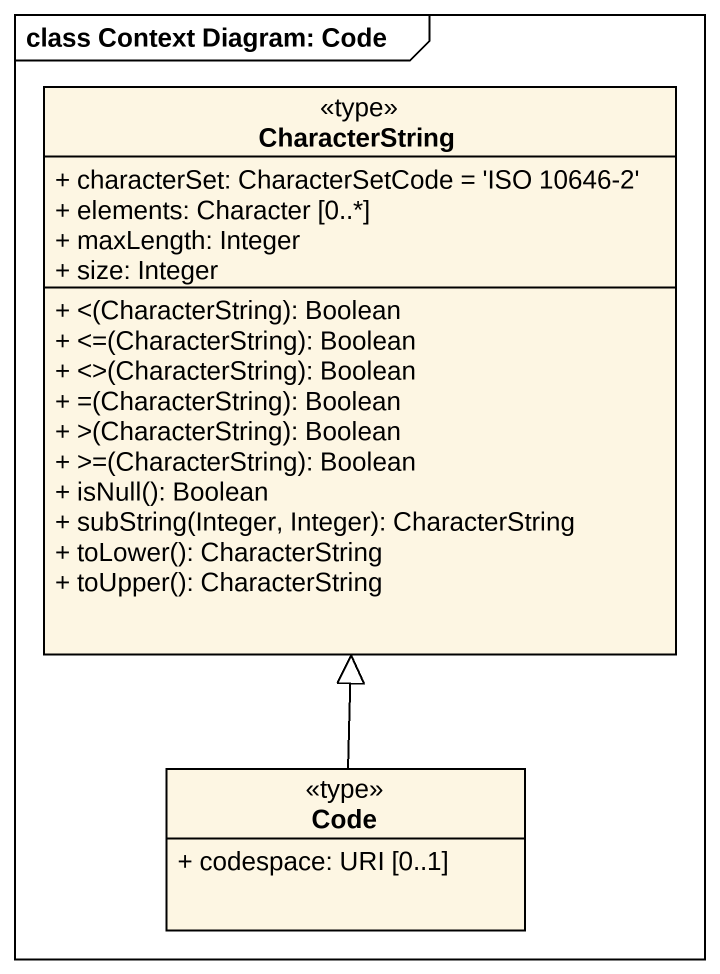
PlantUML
@startuml
mainframe class Context Diagram: Code
hide circle
hide empty members
skinparam classAttributeIconSize 0
class CharacterString <<type>> {
  + characterSet: CharacterSetCode = 'ISO 10646-2'
  + elements: Character [0..*]
  + maxLength: Integer
  + size: Integer
  + <(CharacterString): Boolean
  + <=(CharacterString): Boolean
  + <>(CharacterString): Boolean
  + =(CharacterString): Boolean
  + >(CharacterString): Boolean
  + >=(CharacterString): Boolean
  + isNull(): Boolean
  + subString(Integer, Integer): CharacterString
  + toLower(): CharacterString
  + toUpper(): CharacterString
}
class Code <<type>> {
  + codespace: URI [0..1]
}
Code -up-|> CharacterString
@enduml
